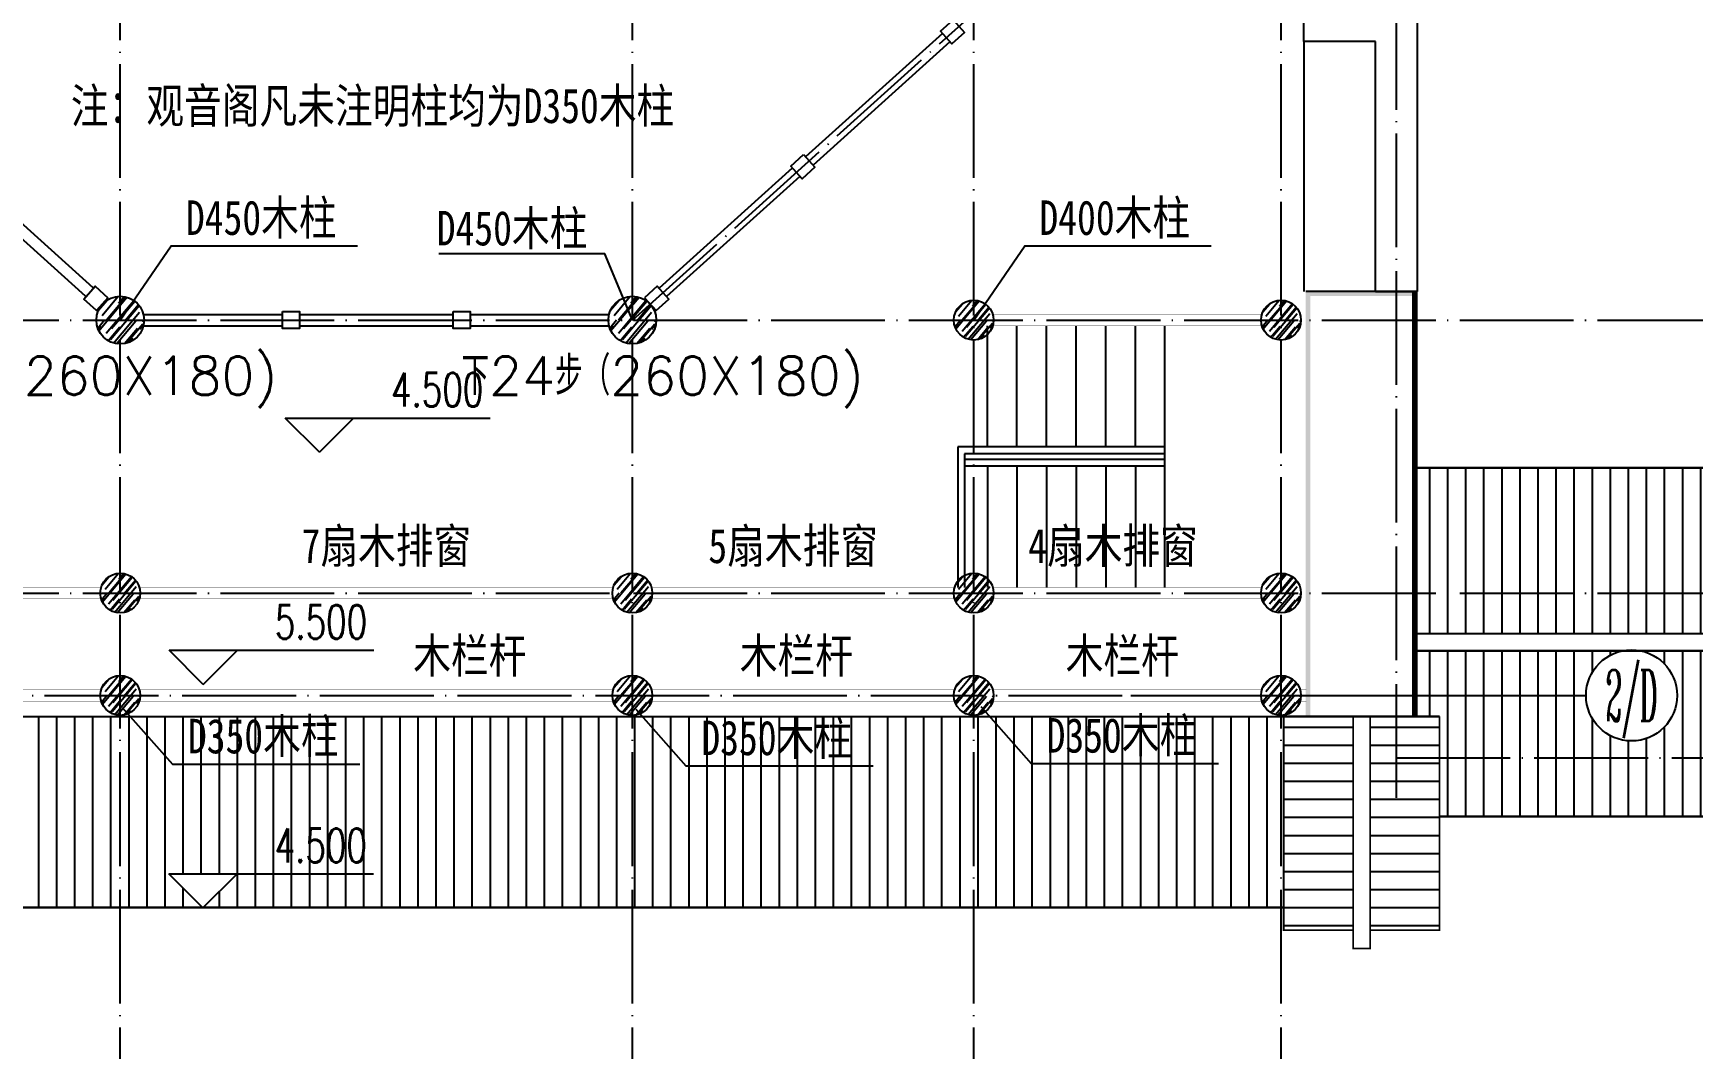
# Model space of a CAD drawing. Extents: x 8254 to 366479, y -216343 to -120021.
# Drawn here: x 202199 to 216783, y -159263 to -150333 of the extents above; entities that cross this region are included whole.
import ezdxf
from ezdxf.enums import TextEntityAlignment as Align

# ---------------------------------------------------------------- set-up
doc = ezdxf.new("R2010")
doc.units = 0
doc.header["$LTSCALE"] = 500
doc.header["$MEASUREMENT"] = 0
doc.linetypes.add('DOTE', pattern=[2.42, 2, -0.2, 0.02, -0.2])
doc.layers.get('0').update_dxf_attribs({"linetype": 'CONTINUOUS'})
for name, color, linetype in [('AXIS', 3, 'CONTINUOUS'), ('AXIS_TEXT', 7, 'CONTINUOUS'), ('DIM_ELEV', 3, 'CONTINUOUS'), ('DIM_SYMB', 3, 'CONTINUOUS'), ('DOTE', 1, 'DOTE'), ('WALL', 130, 'CONTINUOUS')]:
    doc.layers.add(name, color=color, linetype=linetype)
doc.styles.add('_TCH_AXIS', font='COMPLEX', dxfattribs={"bigfont": 'GBCBIG'})
doc.styles.add('_TCH_DIM', font='SIMPLEX', dxfattribs={"bigfont": 'GBCBIG'})
doc.styles.add('COMPLEX', font='COMPLEX')
doc.styles.add('宋体', font='SimSun.ttf', dxfattribs={"width": 0.8})
pattern_1 = [(90, (0, -78328.64), (-158.75, 1e-14), [])]

# ---------------------------------------------------------------- blocks, each defined once
blk = doc.blocks.new('_AXISO')
blk.add_circle((0, 0), 0.5)
at = {"layer": 'AXIS_TEXT', "style": 'COMPLEX', "width": 1.041667}
blk.add_attdef('A', text='', height=0.56, dxfattribs=at).set_placement((-0.25, -0.28), (0.25, -0.28), align=Align.FIT)
blk = doc.blocks.new('rgthrt')
h = blk.add_hatch()
h.set_pattern_fill('木材', color=251, scale=24, style=0)
h.set_pattern_definition([(50, (55407.15, -56725.44), (62.216477, 223.496197), [1440, -192, 480, -96]), (50, (55534.83, -56677.44), (-159.516165, 8.53086), [288, -31.68, 576, -72]), (50, (55455.155, -56643.84), (271.607596, 423.753485), [768, -134.4, 384, -96])])
h.paths.add_polyline_path([(202964.227, -152645.504, 0.414213562), (202754.227, -152855.504), (202964.227, -152855.504)])
h.paths.add_polyline_path([(202964.227, -152645.504), (202964.227, -152855.504), (203174.227, -152855.504, 0.414213562)])
h.paths.add_polyline_path([(203174.227, -152855.504), (202964.227, -152855.504), (202964.227, -153065.504, 0.414213562)])
h.paths.add_polyline_path([(202964.227, -152855.504), (202754.227, -152855.504, 0.414213562), (202964.227, -153065.504)])
h = blk.add_hatch()
h.set_pattern_fill('木材', color=251, scale=24, style=0)
h.set_pattern_definition([(50, (59907.19, -56725.44), (62.216477, 223.496197), [1440, -192, 480, -96]), (50, (60034.87, -56677.44), (-159.516165, 8.53086), [288, -31.68, 576, -72]), (50, (59955.19, -56643.84), (271.607596, 423.753485), [768, -134.4, 384, -96])])
h.paths.add_polyline_path([(207464.264, -152645.504, 0.414213562), (207254.264, -152855.504), (207464.264, -152855.504)])
h.paths.add_polyline_path([(207464.264, -152645.504), (207464.264, -152855.504), (207674.264, -152855.504, 0.414213562)])
h.paths.add_polyline_path([(207674.264, -152855.504), (207464.264, -152855.504), (207464.264, -153065.504, 0.414213562)])
h.paths.add_polyline_path([(207464.264, -152855.504), (207254.264, -152855.504, 0.414213562), (207464.264, -153065.504)])
h = blk.add_hatch()
h.set_pattern_fill('木材', color=251, scale=20, style=0)
h.set_pattern_definition([(50, (87500, -72747.12), (51.847064, 186.24683), [1200, -160, 400, -80]), (50, (87606.4, -72707.12), (-132.93014, 7.10905), [240, -26.4, 480, -60]), (50, (87540, -72679.116), (226.339663, 353.127904), [640, -112, 320, -80])])
h.paths.add_polyline_path([(210464.227, -152680.504, 0.414213562), (210289.227, -152855.504), (210464.227, -152855.504)])
h.paths.add_polyline_path([(210464.227, -152680.504), (210464.227, -152855.504), (210639.227, -152855.504, 0.414213562)])
h.paths.add_polyline_path([(210639.227, -152855.504), (210464.227, -152855.504), (210464.227, -153030.504, 0.414213562)])
h.paths.add_polyline_path([(210464.227, -152855.504), (210289.227, -152855.504, 0.414213562), (210464.227, -153030.504)])
h = blk.add_hatch()
h.set_pattern_fill('木材', color=251, scale=20, style=0)
h.set_pattern_definition([(50, (90200, -72747.12), (51.847064, 186.24683), [1200, -160, 400, -80]), (50, (90306.4, -72707.12), (-132.93014, 7.10905), [240, -26.4, 480, -60]), (50, (90240, -72679.116), (226.339663, 353.127904), [640, -112, 320, -80])])
h.paths.add_polyline_path([(213164.227, -152680.504, 0.414213562), (212989.227, -152855.504), (213164.227, -152855.504)])
h.paths.add_polyline_path([(213164.227, -152680.504), (213164.227, -152855.504), (213339.227, -152855.504, 0.414213562)])
h.paths.add_polyline_path([(213339.227, -152855.504), (213164.227, -152855.504), (213164.227, -153030.504, 0.414213562)])
h.paths.add_polyline_path([(213164.227, -152855.504), (212989.227, -152855.504, 0.414213562), (213164.227, -153030.504)])
h = blk.add_hatch()
h.set_pattern_fill('ANSI31', color=251, scale=100, angle=45, style=0)
h.set_pattern_definition(pattern_1)
h.paths.add_polyline_path([(218939.227, -155762.364), (216318.509, -155762.364, -0.360879264), (216644.749, -156155.504, -1), (215844.749, -156155.504), (214339.02, -156155.504), (214339.02, -156339.736), (214557.418, -156339.736), (214557.418, -156705.504), (217079.227, -156705.504), (217079.227, -156630.681), (217239.227, -156630.681), (217239.227, -156320.681), (218939.227, -156320.681)])
h.paths.add_polyline_path([(217239.227, -156780.681), (217079.227, -156780.681), (217079.227, -156705.504), (214557.418, -156705.504), (214557.418, -157219.223), (217439.227, -157219.223), (217439.227, -157090.681), (217239.227, -157090.681)])
h.paths.add_polyline_path([(218939.227, -155255.504), (214339.02, -155255.504), (214339.02, -155612.364), (218939.227, -155612.364)])
h.paths.add_polyline_path([(218939.227, -154155.504), (214339.02, -154155.504), (214339.02, -155255.504), (218939.227, -155255.504)])
h.paths.add_polyline_path([(215089.529, -156950.504), (215089.529, -156260.504), (215539.529, -156260.504), (215539.529, -156950.504)], flags=9)
h.paths.add_polyline_path([(215680.475, -157512.892), (215680.475, -156822.892), (216130.475, -156822.892), (216130.475, -157512.892)], flags=9)
h.paths.add_polyline_path([(214822.029, -155725.504), (214822.029, -155035.504), (215272.029, -155035.504), (215272.029, -155725.504)], flags=9)
h.paths.add_polyline_path([(215089.529, -154500.504), (215089.529, -153610.504), (215539.529, -153610.504), (215539.529, -154500.504)], flags=9)
h = blk.add_hatch()
h.set_pattern_fill('木材', color=251, scale=20, style=0)
h.set_pattern_definition([(50, (80000, -75147.12), (51.847064, 186.24683), [1200, -160, 400, -80]), (50, (80106.4, -75107.12), (-132.93014, 7.10905), [240, -26.4, 480, -60]), (50, (80040, -75079.116), (226.339663, 353.127904), [640, -112, 320, -80])])
h.paths.add_polyline_path([(202964.227, -155080.504, 0.414213562), (202789.227, -155255.504), (202964.227, -155255.504)])
h.paths.add_polyline_path([(202964.227, -155080.504), (202964.227, -155255.504), (203139.227, -155255.504, 0.414213562)])
h.paths.add_polyline_path([(203139.227, -155255.504), (202964.227, -155255.504), (202964.227, -155430.504, 0.414213562)])
h.paths.add_polyline_path([(202964.227, -155255.504), (202789.227, -155255.504, 0.414213562), (202964.227, -155430.504)])
h = blk.add_hatch()
h.set_pattern_fill('木材', color=251, scale=20, style=0)
h.set_pattern_definition([(50, (84500, -75147.12), (51.847064, 186.24683), [1200, -160, 400, -80]), (50, (84606.4, -75107.12), (-132.93014, 7.10905), [240, -26.4, 480, -60]), (50, (84540, -75079.116), (226.339663, 353.127904), [640, -112, 320, -80])])
h.paths.add_polyline_path([(207464.227, -155080.504, 0.414213562), (207289.227, -155255.504), (207464.227, -155255.504)])
h.paths.add_polyline_path([(207464.227, -155080.504), (207464.227, -155255.504), (207639.227, -155255.504, 0.414213562)])
h.paths.add_polyline_path([(207639.227, -155255.504), (207464.227, -155255.504), (207464.227, -155430.504, 0.414213562)])
h.paths.add_polyline_path([(207464.227, -155255.504), (207289.227, -155255.504, 0.414213562), (207464.227, -155430.504)])
h = blk.add_hatch()
h.set_pattern_fill('木材', color=251, scale=20, style=0)
h.set_pattern_definition([(50, (87500, -75147.12), (51.847064, 186.24683), [1200, -160, 400, -80]), (50, (87606.4, -75107.12), (-132.93014, 7.10905), [240, -26.4, 480, -60]), (50, (87540, -75079.116), (226.339663, 353.127904), [640, -112, 320, -80])])
h.paths.add_polyline_path([(210464.227, -155080.504, 0.414213562), (210289.227, -155255.504), (210464.227, -155255.504)])
h.paths.add_polyline_path([(210464.227, -155080.504), (210464.227, -155255.504), (210639.227, -155255.504, 0.414213562)])
h.paths.add_polyline_path([(210639.227, -155255.504), (210464.227, -155255.504), (210464.227, -155430.504, 0.414213562)])
h.paths.add_polyline_path([(210464.227, -155255.504), (210289.227, -155255.504, 0.414213562), (210464.227, -155430.504)])
h = blk.add_hatch()
h.set_pattern_fill('木材', color=251, scale=20, style=0)
h.set_pattern_definition([(50, (90200, -75147.12), (51.847064, 186.24683), [1200, -160, 400, -80]), (50, (90306.4, -75107.12), (-132.93014, 7.10905), [240, -26.4, 480, -60]), (50, (90240, -75079.116), (226.339663, 353.127904), [640, -112, 320, -80])])
h.paths.add_polyline_path([(213164.227, -155080.504, 0.414213562), (212989.227, -155255.504), (213164.227, -155255.504)])
h.paths.add_polyline_path([(213164.227, -155080.504), (213164.227, -155255.504), (213339.227, -155255.504, 0.414213562)])
h.paths.add_polyline_path([(213339.227, -155255.504), (213164.227, -155255.504), (213164.227, -155430.504, 0.414213562)])
h.paths.add_polyline_path([(213164.227, -155255.504), (212989.227, -155255.504, 0.414213562), (213164.227, -155430.504)])
h = blk.add_hatch()
h.set_pattern_fill('ANSI31', color=251, scale=100, angle=45, style=0)
h.set_pattern_definition(pattern_1)
h.paths.add_polyline_path([(216170.989, -155762.364), (214339.02, -155762.364), (214339.02, -156155.504), (215844.749, -156155.504, -0.360879264)])
h = blk.add_hatch()
h.set_pattern_fill('木材', color=251, scale=20, style=0)
h.set_pattern_definition([(50, (80000, -76047.12), (51.847064, 186.24683), [1200, -160, 400, -80]), (50, (80106.4, -76007.12), (-132.93014, 7.10905), [240, -26.4, 480, -60]), (50, (80040, -75979.116), (226.339663, 353.127904), [640, -112, 320, -80])])
h.paths.add_polyline_path([(202964.227, -155980.504, 0.414213562), (202789.227, -156155.504), (202964.227, -156155.504)])
h.paths.add_polyline_path([(202964.227, -155980.504), (202964.227, -156155.504), (203139.227, -156155.504, 0.414213562)])
h.paths.add_polyline_path([(203139.227, -156155.504), (202964.227, -156155.504), (202964.227, -156330.504, 0.414213562)])
h.paths.add_polyline_path([(202964.227, -156155.504), (202789.227, -156155.504, 0.414213562), (202964.227, -156330.504)])
h = blk.add_hatch()
h.set_pattern_fill('木材', color=251, scale=20, style=0)
h.set_pattern_definition([(50, (84500, -76047.12), (51.847064, 186.24683), [1200, -160, 400, -80]), (50, (84606.4, -76007.12), (-132.93014, 7.10905), [240, -26.4, 480, -60]), (50, (84540, -75979.116), (226.339663, 353.127904), [640, -112, 320, -80])])
h.paths.add_polyline_path([(207464.227, -155980.504, 0.414213562), (207289.227, -156155.504), (207464.227, -156155.504)])
h.paths.add_polyline_path([(207464.227, -155980.504), (207464.227, -156155.504), (207639.227, -156155.504, 0.414213562)])
h.paths.add_polyline_path([(207639.227, -156155.504), (207464.227, -156155.504), (207464.227, -156330.504, 0.414213562)])
h.paths.add_polyline_path([(207464.227, -156155.504), (207289.227, -156155.504, 0.414213562), (207464.227, -156330.504)])
h = blk.add_hatch()
h.set_pattern_fill('木材', color=251, scale=20, style=0)
h.set_pattern_definition([(50, (87500, -76047.12), (51.847064, 186.24683), [1200, -160, 400, -80]), (50, (87606.4, -76007.12), (-132.93014, 7.10905), [240, -26.4, 480, -60]), (50, (87540, -75979.116), (226.339663, 353.127904), [640, -112, 320, -80])])
h.paths.add_polyline_path([(210464.227, -155980.504, 0.414213562), (210289.227, -156155.504), (210464.227, -156155.504)])
h.paths.add_polyline_path([(210464.227, -155980.504), (210464.227, -156155.504), (210639.227, -156155.504, 0.414213562)])
h.paths.add_polyline_path([(210639.227, -156155.504), (210464.227, -156155.504), (210464.227, -156330.504, 0.414213562)])
h.paths.add_polyline_path([(210464.227, -156155.504), (210289.227, -156155.504, 0.414213562), (210464.227, -156330.504)])
h = blk.add_hatch()
h.set_pattern_fill('木材', color=251, scale=20, style=0)
h.set_pattern_definition([(50, (90200, -76047.12), (51.847064, 186.24683), [1200, -160, 400, -80]), (50, (90306.4, -76007.12), (-132.93014, 7.10905), [240, -26.4, 480, -60]), (50, (90240, -75979.116), (226.339663, 353.127904), [640, -112, 320, -80])])
h.paths.add_polyline_path([(213164.227, -155980.504, 0.414213562), (212989.227, -156155.504), (213164.227, -156155.504)])
h.paths.add_polyline_path([(213164.227, -155980.504), (213164.227, -156155.504), (213339.227, -156155.504, 0.414213562)])
h.paths.add_polyline_path([(213339.227, -156155.504), (213164.227, -156155.504), (213164.227, -156330.504, 0.414213562)])
h.paths.add_polyline_path([(213164.227, -156155.504), (212989.227, -156155.504, 0.414213562), (213164.227, -156330.504)])
h = blk.add_hatch()
h.set_pattern_fill('ANSI31', color=251, scale=100, angle=45, style=0)
h.set_pattern_definition(pattern_1)
h.paths.add_polyline_path([(199964.227, -156339.736), (197264.227, -156339.736), (197264.227, -158019.101), (199964.227, -158019.101)])
h.paths.add_polyline_path([(202964.227, -156339.736), (199964.227, -156339.736), (199964.227, -158019.101), (202964.227, -158019.101)])
h.paths.add_polyline_path([(207464.227, -156339.736), (202964.227, -156339.736), (202964.227, -158019.101), (203686.35, -158019.101), (203391.03, -157723.781), (203991.03, -157723.781), (203695.71, -158019.101), (207464.227, -158019.101)])
h.paths.add_polyline_path([(210464.227, -156339.736), (207464.227, -156339.736), (207464.227, -158019.101), (210464.227, -158019.101)])
h.paths.add_polyline_path([(213164.227, -156339.736), (210464.227, -156339.736), (210464.227, -158019.101), (213164.227, -158019.101)])
h.paths.add_polyline_path([(204276.655, -157698.156), (205265.405, -157698.156), (205265.405, -157251.906), (204276.655, -157251.906)], flags=24)
h = blk.add_hatch()
h.set_pattern_fill('ANSI31', color=251, scale=100, angle=135, style=0)
h.set_pattern_definition([(180, (0, -78328.64), (-1e-14, -158.75), [])])
h.paths.add_polyline_path([(214557.418, -156705.504), (214179.227, -156705.504), (214179.227, -156339.736), (213947.418, -156339.736), (213947.418, -158219.504), (214557.418, -158219.504)])
h.paths.add_polyline_path([(214557.418, -156339.736), (214179.227, -156339.736), (214179.227, -156705.504), (214557.418, -156705.504)], flags=17)
h.paths.add_polyline_path([(213797.418, -156339.736), (213381.009, -156339.736), (213187.418, -156339.736), (213187.418, -158219.504), (213797.418, -158219.504)])
at = {"layer": 'WALL'}
for points in [[(214363.826, -152604.129), (213381.009, -152604.129), (213381.009, -152644.129), (214363.826, -152644.129)], [(213421.009, -156339.736), (213381.009, -156339.736), (213381.009, -152604.129), (213421.009, -152604.129)]]:
    blk.add_hatch(color=251, dxfattribs=at).paths.add_polyline_path(points)
at = {"color": 251}
for p, q in [((210188.161, -150334.666), (208985.515, -151419.324)), ((210255.132, -150408.929), (209052.486, -151493.586)), ((213364.227, -150405.504), (213364.227, -152604.129)), ((202726.96, -152571.792), (201557.096, -151516.871)), ((207701.634, -152571.792), (208871.498, -151516.871)), ((202659.989, -152646.054), (201490.125, -151591.133)), ((207768.605, -152646.054), (208938.469, -151591.133)), ((203168.188, -152805.504), (204389.227, -152805.504)), ((204539.367, -152805.504), (205889.227, -152805.504)), ((206039.367, -152805.504), (207260.303, -152805.504)), ((203168.188, -152905.504), (204389.227, -152905.504)), ((204539.367, -152905.504), (205889.227, -152905.504)), ((206039.367, -152905.504), (207260.303, -152905.504)), ((210584.227, -153970.504), (210584.227, -152905.504)), ((210844.227, -153970.504), (210844.227, -152905.504)), ((211104.227, -153970.504), (211104.227, -152905.504)), ((211364.227, -153970.504), (211364.227, -152905.504)), ((211624.227, -153970.504), (211624.227, -152905.504)), ((211884.227, -153970.504), (211884.227, -152905.504)), ((212144.227, -155205.504), (212144.227, -152905.504)), ((212144.227, -153970.504), (210324.227, -153970.504)), ((210324.227, -153970.504), (210324.227, -155205.504)), ((212144.227, -154030.504), (210384.227, -154030.504)), ((210384.227, -154030.504), (210384.227, -155205.504)), ((212144.227, -154080.504), (210384.227, -154080.504)), ((212144.227, -154140.504), (210384.227, -154140.504)), ((210584.227, -154140.504), (210584.227, -155205.504)), ((210844.227, -154140.504), (210844.227, -155205.504)), ((211104.227, -154140.504), (211104.227, -155205.504)), ((211364.227, -154140.504), (211364.227, -155205.504)), ((211624.227, -154140.504), (211624.227, -155205.504)), ((211884.227, -154140.504), (211884.227, -155205.504)), ((197047.445, -156339.736), (213381.009, -156339.736))]:
    blk.add_line(p, q, dxfattribs=at)
for points in [[(210282.767, -150215.596), (210383.318, -150327.093), (210271.924, -150427.55), (210171.374, -150316.052)], [(208968.259, -151400.189), (209068.81, -151511.687), (208957.416, -151612.143), (208856.866, -151500.646)], [(202856.334, -152658.902), (202755.784, -152770.399), (202644.39, -152669.942), (202744.941, -152558.445)], [(207572.26, -152658.902), (207672.81, -152770.399), (207784.204, -152669.942), (207683.653, -152558.445)], [(204389.227, -152780.504), (204539.367, -152780.504), (204539.367, -152930.504), (204389.227, -152930.504)], [(205889.227, -152780.504), (206039.367, -152780.504), (206039.367, -152930.504), (205889.227, -152930.504)]]:
    blk.add_lwpolyline(points, close=True, dxfattribs=at)
for points in [[(202964.227, -152855.504), (203412.577, -152202.847), (205049.337, -152202.847)], [(210464.227, -152855.504), (210912.577, -152202.847), (212549.337, -152202.847)], [(207464.264, -152855.504), (207221.33, -152274.084), (205763.885, -152274.084)], [(202981.74, -156260.348), (203422.967, -156759.257), (205069, -156759.257)], [(207493.58, -156275.893), (207934.807, -156774.802), (209580.84, -156774.802)], [(210526.981, -156253.61), (210968.208, -156752.52), (212614.241, -156752.52)]]:
    blk.add_lwpolyline(points, dxfattribs=at)
for points, const_width in [([(214339.02, -152606.088), (214339.02, -156341.696)], 50), ([(212995.266, -152805.504), (210631.932, -152805.504)], 2), ([(212995.266, -152905.504), (210631.932, -152905.504)], 2), ([(214341.014, -154155.504), (218939.227, -154155.504)], 20), ([(200133.188, -155205.504), (202796.522, -155205.504)], 2), ([(200133.188, -155305.504), (202796.522, -155305.504)], 2), ([(203133.188, -155205.504), (207296.522, -155205.504)], 2), ([(203133.188, -155305.504), (207296.522, -155305.504)], 2), ([(207633.188, -155205.504), (210296.522, -155205.504)], 2), ([(207633.188, -155305.504), (210296.522, -155305.504)], 2), ([(210633.188, -155205.504), (212996.522, -155205.504)], 2), ([(210633.188, -155305.504), (212996.522, -155305.504)], 2), ([(214339.02, -155612.364), (218939.227, -155612.364)], 20), ([(214339.02, -155762.364), (218939.227, -155762.364)], 20), ([(200133.188, -156105.504), (202796.522, -156105.504)], 2), ([(203133.188, -156105.504), (207296.522, -156105.504)], 2), ([(207633.188, -156105.504), (210296.522, -156105.504)], 2), ([(210633.188, -156105.504), (212996.522, -156105.504)], 2), ([(213386.395, -156105.504), (213331.932, -156105.504)], 2), ([(200133.188, -156205.504), (202796.522, -156205.504)], 2), ([(203133.188, -156205.504), (207296.522, -156205.504)], 2), ([(207633.188, -156205.504), (210296.522, -156205.504)], 2), ([(210633.188, -156205.504), (212996.522, -156205.504)], 2), ([(213187.418, -156339.736), (213381.009, -156339.736), (214557.418, -156339.736)], 20), ([(213187.418, -156339.736), (213187.418, -158219.504), (213797.418, -158219.504), (213797.418, -158379.504), (213947.418, -158379.504), (213947.418, -158219.504), (214557.418, -158219.504), (214557.418, -156339.736)], 15), ([(213386.395, -156205.504), (213331.932, -156205.504)], 2), ([(213797.418, -158219.504), (213797.418, -156339.736)], 15), ([(213947.418, -158219.504), (213947.418, -156339.736)], 15), ([(214557.418, -157219.223), (217439.227, -157219.223)], 20), ([(197241.037, -158019.101), (213187.418, -158019.101)], 20)]:
    blk.add_lwpolyline(points, dxfattribs=dict(at, const_width=const_width))
for centre, radius in [((202964.227, -152855.504), 210), ((207464.264, -152855.504), 210), ((210464.227, -152855.504), 175), ((213164.227, -152855.504), 175), ((202964.227, -155255.504), 175), ((207464.227, -155255.504), 175), ((210464.227, -155255.504), 175), ((213164.227, -155255.504), 175), ((202964.227, -156155.504), 175), ((207464.227, -156155.504), 175), ((210464.227, -156155.504), 175), ((213164.227, -156155.504), 175)]:
    blk.add_circle(centre, radius, dxfattribs=at)
at = {"layer": 'AXIS', "color": 251}
blk.add_line((211844.749, -156155.504), (215844.749, -156155.504), dxfattribs=at)
at = {"layer": 'DIM_ELEV', "color": 251}
for p, q in [((204714.079, -154016.507), (204414.079, -153716.507)), ((204414.079, -153716.507), (206214.079, -153716.507)), ((204714.079, -154016.507), (205014.079, -153716.507)), ((203693.361, -156058.046), (203393.361, -155758.046)), ((203393.361, -155758.046), (205193.361, -155758.046)), ((203693.361, -156058.046), (203993.361, -155758.046)), ((203691.03, -158023.781), (203391.03, -157723.781)), ((203391.03, -157723.781), (205191.03, -157723.781)), ((203691.03, -158023.781), (203991.03, -157723.781))]:
    blk.add_line(p, q, dxfattribs=at)
at = {"layer": 'DIM_SYMB', "color": 251}
blk.add_lwpolyline([(209719.322, -153338.66, 0, 0, 0), (212613.725, -153338.66, 0, 0, 0), (212613.725, -154655.504, 0, 0, 0), (210364.22, -154670.945, 80, 0, 0), (210064.227, -154673.004, 0, 0, 0)], format="xyseb", dxfattribs=at)
at = {"layer": 'DOTE', "color": 251}
for p, q in [((202964.227, -169755.504), (202964.227, -143155.504)), ((207464.227, -169755.504), (207464.227, -143155.504)), ((210464.227, -169755.504), (210464.227, -143155.504)), ((213164.227, -169755.504), (213164.227, -143155.504)), ((214179.227, -157055.504), (214179.227, -143155.504)), ((207464.264, -152855.504), (210464.227, -150155.504)), ((182064.227, -152855.504), (228364.227, -152855.504)), ((182064.227, -155255.504), (228364.227, -155255.504)), ((196249.227, -156155.504), (214179.227, -156155.504)), ((214179.227, -156705.504), (228664.227, -156705.504))]:
    blk.add_line(p, q, dxfattribs=at)
at = {"layer": 'WALL', "color": 251}
for p, q in [((213364.227, -150405.504), (213364.227, -149905.504)), ((214364.227, -152604.129), (214364.227, -150155.504)), ((213994.227, -150405.504), (213364.227, -150405.504)), ((213994.227, -152604.129), (213994.227, -150405.504)), ((214363.826, -152604.129), (213381.009, -152604.129)), ((213994.227, -152604.129), (214364.227, -152604.129))]:
    blk.add_line(p, q, dxfattribs=at)
at = {"layer": 'AXIS', "color": 251}
ref = blk.add_blockref('_AXISO', (216244.749, -156155.504), dxfattribs=dict(at, xscale=800, yscale=800, zscale=800))
ref.add_attrib('A', '2/D', dxfattribs={"layer": 'AXIS_TEXT', "color": 251, "height": 452.5483, "style": '_TCH_AXIS', "width": 0.355932}).set_placement((216018.475, -156381.778), (216471.023, -156381.778), align=Align.FIT)
at = {"color": 251, "style": '宋体', "width": 0.8}
for s, height, p in [('注：观音阁凡未注明柱均为D350木柱', 303.79747, (202529.978, -151122.731, 1099890)), ('D450木柱', 303.7975, (203541.196, -152106.714, 1099890)), ('D400木柱', 303.7975, (211041.196, -152106.714, 1099890)), ('D450木柱', 303.7975, (205744.926, -152198.931, 1099890)), ('7扇木排窗', 303.7975, (204557.4, -154991.845, 1099890)), ('5扇木排窗', 303.7975, (208131.922, -154991.845, 1099890)), ('4扇木排窗', 303.7975, (210942.146, -154991.845, 1099890)), ('木栏杆', 303.7975, (205538.972, -155957.421, 1099890)), ('木栏杆', 303.7975, (208408.335, -155957.421, 1099890)), ('木栏杆', 303.7975, (211272.062, -155957.421, 1099890)), ('D350木柱', 303.7975, (203558.709, -156664.999, 1099890)), ('D350木柱', 303.7975, (208070.549, -156680.544, 1099890)), ('D350木柱', 303.7975, (211103.95, -156658.262, 1099890))]:
    blk.add_text(s, height=height, dxfattribs=at).set_placement(p)
at = {"layer": 'DIM_ELEV', "color": 7, "style": '_TCH_DIM', "width": 0.705882}
for s, p in [('4.500', (205344.079, -153616.407)), ('5.500', (204323.361, -155657.946)), ('4.500', (204321.03, -157623.681))]:
    blk.add_text(s, height=297.5, dxfattribs=at).set_placement(p)
at = {"layer": 'DIM_SYMB', "color": 7, "style": '_TCH_DIM'}
for p in [(200809.132, -153513.66), (205962.585, -153513.66)]:
    blk.add_text('下24步（260X180)', height=337.58865, dxfattribs=at).set_placement(p)

msp = doc.modelspace()

# ---------------------------------------------------------------- block references
msp.add_blockref('rgthrt', (0, 0))

doc.saveas('drawing.dxf')
